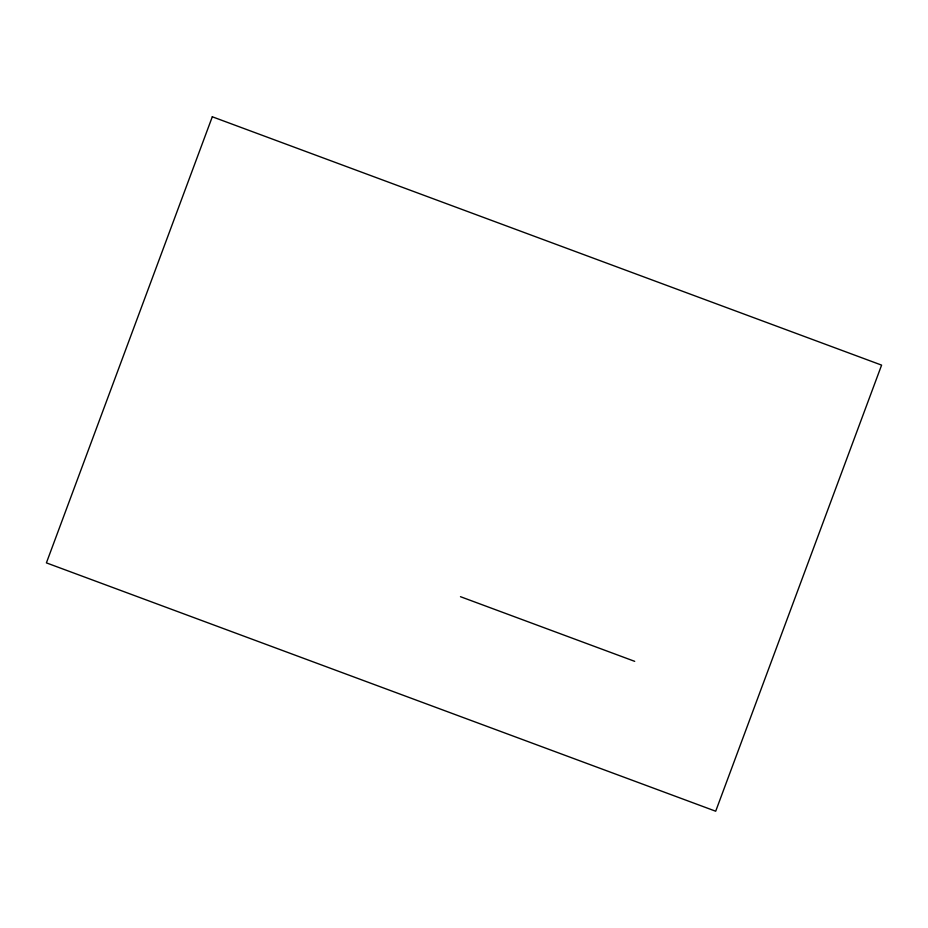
<?xml version="1.0" encoding="UTF-8"?>
<svg xmlns="http://www.w3.org/2000/svg" width="928" height="928" viewBox="0 0 928 928"><rect width="100%" height="100%" fill="white"/><g stroke="black" fill="none" stroke-linecap="round" stroke-linejoin="round"><path stroke-width="1.39" d="M460.474 596.692L634.694 661.339M212.303 116.777L46.4 562.878L715.697 811.223L881.6 365.122L212.303 116.777"/></g></svg>
